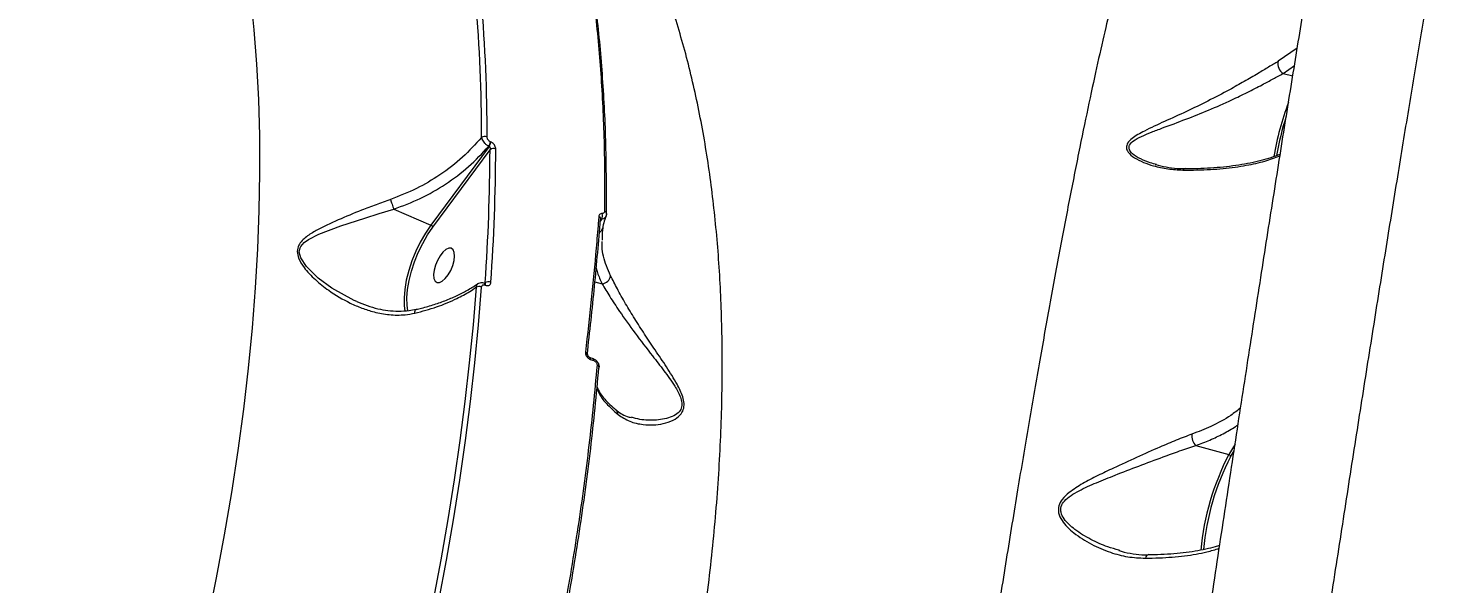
# Model space of a CAD drawing. Header units: millimetres. Extents: x -4781 to 5098, y -4410 to 4664.
# Drawn here: x -263.2 to 77.2, y -1024.9 to -889.9 of the extents above; entities that cross this region are included whole.
import ezdxf

# ---------------------------------------------------------------- set-up
doc = ezdxf.new("R2010")
doc.units = ezdxf.units.MM
for name, color, linetype in [('DIKOM_ОБЪЕКТ', 7, 'Continuous'), ('DIKOM_РАЗМЕР_ЗОНА', 7, 'Continuous'), ('DIKOM_РАЗМЕР_ОБЪЕКТА', 7, 'Continuous')]:
    doc.layers.add(name, color=color, linetype=linetype)
doc.styles.add('style1', font='arial.ttf', dxfattribs={"width": 0.8})
doc.dimstyles.new('1-50', dxfattribs={"dimtxt": 300, "dimasz": 200, "dimexe": 100, "dimexo": 0, "dimgap": 100, "dimtad": 1, "dimtxsty": 'style1', "dimcen": 200, "dimclrd": 7, "dimclre": 7, "dimclrt": 7, "dimadec": 1, "dimazin": 2, "dimtfac": 1, "dimtmove": 0, "dimatfit": 2, "dimfxl": 0, "dimlwd": 25, "dimlwe": 18, "dimarcsym": 0})

# ---------------------------------------------------------------- blocks, each defined once
blk = doc.blocks.new('*D54')
at = {"layer": 'Defpoints', "color": 0, "transparency": 16777216}
for p in [(2534.93, 1098.4), (-3331.22, 763.4), (2534.93, -3200.56)]:
    blk.add_point(p, dxfattribs=at)
at = {"layer": 'DIKOM_РАЗМЕР_ОБЪЕКТА', "color": 7, "lineweight": 18, "transparency": 16777216}
for p, q in [((2534.93, 1098.4), (2534.93, -3300.56)), ((-3331.22, 763.4), (-3331.22, -3300.56))]:
    blk.add_line(p, q, dxfattribs=at)
at = {"layer": 'DIKOM_РАЗМЕР_ОБЪЕКТА', "color": 7, "lineweight": 25, "transparency": 16777216}
blk.add_line((-3131.22, -3200.56), (2334.93, -3200.56), dxfattribs=at)
at = {"layer": 'DIKOM_РАЗМЕР_ОБЪЕКТА', "color": 7, "transparency": 16777216}
for points in [[(-3131.22, -3167.23), (-3131.22, -3233.9), (-3331.22, -3200.56)], [(2334.93, -3167.23), (2334.93, -3233.9), (2534.93, -3200.56)]]:
    blk.add_solid(points, dxfattribs=at)
at = {"layer": 'DIKOM_РАЗМЕР_ОБЪЕКТА', "color": 7, "transparency": 16777216, "insert": (941.13, -2947.39), "char_height": 300, "attachment_point": 5, "style": 'style1'}
blk.add_mtext('5870', dxfattribs=at)
blk = doc.blocks.new('*D55')
at = {"layer": 'Defpoints', "color": 0, "transparency": 16777216}
for p in [(-169.77, 3162.36), (761.57, -2110.65), (3503.66, -2110.65)]:
    blk.add_point(p, dxfattribs=at)
at = {"layer": 'DIKOM_РАЗМЕР_ОБЪЕКТА', "color": 7, "lineweight": 18, "transparency": 16777216}
for p, q in [((-169.77, 3162.36), (3603.66, 3162.36)), ((761.57, -2110.65), (3603.66, -2110.65))]:
    blk.add_line(p, q, dxfattribs=at)
at = {"layer": 'DIKOM_РАЗМЕР_ОБЪЕКТА', "color": 7, "lineweight": 25, "transparency": 16777216}
blk.add_line((3503.66, 2962.36), (3503.66, -1910.65), dxfattribs=at)
at = {"layer": 'DIKOM_РАЗМЕР_ОБЪЕКТА', "color": 7, "transparency": 16777216}
for points in [[(3470.33, 2962.36), (3537, 2962.36), (3503.66, 3162.36)], [(3470.33, -1910.65), (3537, -1910.65), (3503.66, -2110.65)]]:
    blk.add_solid(points, dxfattribs=at)
at = {"layer": 'DIKOM_РАЗМЕР_ОБЪЕКТА', "color": 7, "transparency": 16777216, "insert": (3250.49, 1115.85), "char_height": 300, "attachment_point": 5, "rotation": 90, "style": 'style1'}
blk.add_mtext('5270', dxfattribs=at)
blk = doc.blocks.new('*D57')
at = {"layer": 'Defpoints', "color": 0, "transparency": 16777216}
for p in [(4034.06, 1180.11), (-4781.22, 856.14), (4034.06, -4310.06)]:
    blk.add_point(p, dxfattribs=at)
at = {"layer": 'DIKOM_РАЗМЕР_ЗОНА', "color": 7, "lineweight": 18, "transparency": 16777216}
for p, q in [((4034.06, 1180.11), (4034.06, -4410.06)), ((-4781.22, 856.14), (-4781.22, -4410.06))]:
    blk.add_line(p, q, dxfattribs=at)
at = {"layer": 'DIKOM_РАЗМЕР_ЗОНА', "color": 7, "lineweight": 25, "transparency": 16777216}
blk.add_line((-4581.22, -4310.06), (3834.06, -4310.06), dxfattribs=at)
at = {"layer": 'DIKOM_РАЗМЕР_ЗОНА', "color": 7, "transparency": 16777216}
for points in [[(-4581.22, -4276.72), (-4581.22, -4343.39), (-4781.22, -4310.06)], [(3834.06, -4276.72), (3834.06, -4343.39), (4034.06, -4310.06)]]:
    blk.add_solid(points, dxfattribs=at)
at = {"layer": 'DIKOM_РАЗМЕР_ЗОНА', "color": 7, "transparency": 16777216, "insert": (-1490.8, -4056.88), "char_height": 300, "attachment_point": 5, "style": 'style1'}
blk.add_mtext('8820', dxfattribs=at)

msp = doc.modelspace()

# ---------------------------------------------------------------- linework, layer by layer
at = {"layer": 'DIKOM_ОБЪЕКТ', "color": 7, "linetype": 'Continuous', "lineweight": 15}
for p, q in [((44.944, -894.753), (40.33, -897.943)), ((41.525, -900.878), (44.263, -898.959)), ((41.525, -900.878), (43.851, -901.512)), ((-151.256, -918.606), (-165.389, -937.773)), ((-151.321, -918.577), (-151.256, -918.606)), ((-150.86, -917.502), (-150.926, -917.473)), ((-164.891, -938.243), (-151.014, -919.422)), ((10.763, -923.045), (10.467, -922.957)), ((17.691, -923.997), (17.731, -923.995)), ((-174.374, -933.882), (-165.389, -937.773)), ((-123.974, -936.263), (-124.218, -936.704)), ((-123.745, -941.366), (-123.737, -941.122)), ((-152.192, -951.728), (-152.343, -951.853)), ((-152.339, -951.847), (-152.293, -951.867)), ((-152.174, -952.326), (-152.129, -952.345)), ((-125.542, -951.527), (-123.813, -951.999)), ((-126.675, -970.367), (-125.811, -970.683)), ((-120.449, -982.638), (-120.42, -982.662)), ((20.328, -991.322), (28.33, -993.505)), ((29.85, -990.947), (28.33, -993.505)), ((28.761, -994.031), (29.592, -992.633)), ((1.892, -1016.773), (1.663, -1016.709))]:
    msp.add_line(p, q, dxfattribs=at)
at = {"layer": 'DIKOM_ОБЪЕКТ', "color": 7, "linetype": 'Continuous', "lineweight": 15, "flags": 128}
for points in [[(-209.169, -882.1), (-208.325, -890.265), (-207.68, -898.646), (-207.236, -907.234), (-206.992, -916.023), (-206.948, -925.003), (-207.105, -934.166), (-207.463, -943.504), (-208.021, -953.008), (-208.778, -962.67), (-209.735, -972.479), (-210.889, -982.428), (-212.241, -992.506), (-213.788, -1002.705), (-215.53, -1013.015), (-217.464, -1023.426), (-219.589, -1033.929)], [(-183.369, -956.274), (-184.018, -956.043), (-189.434, -953.039), (-192.725, -950.632), (-195.603, -947.812), (-196.97, -945.733), (-197.319, -944.318), (-197.096, -943.231), (-196.96, -942.969), (-196.142, -942.01), (-195.077, -941.239), (-192.598, -939.979), (-187.241, -937.928), (-181.431, -936.031), (-177.935, -934.94), (-174.377, -933.881), (-174.376, -933.881), (-174.376, -933.881)], [(-122.749, -935.05), (-122.728, -934.955), (-122.726, -934.921)], [(-165.389, -937.773), (-166.71, -939.726), (-167.935, -941.857), (-169.034, -944.117), (-169.983, -946.451), (-170.758, -948.807), (-171.342, -951.13), (-171.721, -953.363), (-171.886, -955.456), (-171.834, -957.36), (-171.661, -958.594)], [(-170.942, -958.579), (-171.141, -957.235), (-171.192, -955.389), (-171.031, -953.36), (-170.664, -951.194), (-170.098, -948.942), (-169.346, -946.658), (-168.426, -944.394), (-167.36, -942.203), (-166.172, -940.137), (-164.891, -938.243)], [(-124.191, -936.4), (-124.149, -936.297), (-124.137, -936.231)], [(-162.451, -944.334), (-163.151, -945.232), (-163.77, -946.317), (-164.26, -947.5), (-164.58, -948.685), (-164.704, -949.776), (-164.622, -950.686), (-164.341, -951.34), (-163.884, -951.685), (-163.287, -951.693), (-162.599, -951.364), (-161.876, -950.725), (-161.177, -949.826), (-160.557, -948.742), (-160.067, -947.559), (-159.748, -946.374), (-159.624, -945.282), (-159.706, -944.372), (-159.986, -943.719), (-160.444, -943.373), (-161.04, -943.365), (-161.728, -943.694), (-162.451, -944.334)], [(-154.406, -952.844), (-155.143, -961.978), (-156.042, -971.231), (-157.101, -980.598), (-158.32, -990.072), (-159.699, -999.646), (-161.236, -1009.315), (-162.93, -1019.071), (-164.781, -1028.908)], [(-163.46, -1029.026), (-161.606, -1019.168), (-159.908, -1009.391), (-158.367, -999.701), (-156.986, -990.105), (-155.764, -980.61), (-154.702, -971.223), (-153.802, -961.949), (-153.063, -952.795)], [(-126.86, -969.865), (-126.809, -969.891), (-126.757, -969.946), (-126.717, -970.023), (-126.689, -970.121), (-126.675, -970.237), (-126.675, -970.367)], [(-124.577, -972.414), (-124.557, -972.332), (-124.561, -972.248), (-124.588, -972.163), (-124.637, -972.081), (-124.708, -972.002), (-124.799, -971.929), (-124.908, -971.864), (-125.032, -971.807)]]:
    msp.add_lwpolyline(points, dxfattribs=at)
at = {"layer": 'DIKOM_ОБЪЕКТ', "color": 7, "linetype": 'Continuous', "lineweight": 15}
for centre, radius, start, end in [((-499.658, -914.505), 346.581, 359.67707, 10.60477), ((-499.086, -914.371), 347.355, 359.67721, 10.60468), ((42.871, -898.619), 2.629, 165.09614, 239.20214), ((110.134, -933.075), 71.873, 159.53903, 170.39145), ((109.122, -932.808), 70.227, 162.16961, 170.17106), ((-152.291, -917.618), 1.404, 66.70465, 124.29953), ((-152.947, -917.373), 2.024, 323.45871, 357.15217), ((-152.882, -917.401), 2.024, 323.45871, 357.15217), ((-642.71, -917.667), 491.699, 356.02782, 359.79552), ((-150.181, -920.525), 1.383, 66.25123, 127.05439), ((-642.47, -917.502), 492.849, 356.02775, 359.79564), ((17.817, -924.722), 0.736, 99.88543, 150.82047), ((-124.808, -936.262), 0.672, 2.63502, 72.12447), ((-125.104, -935.407), 1.418, 322.84081, 20.49487), ((-123.371, -935.014), 0.652, 8.19541, 74.6009), ((-165.731, -938.634), 0.926, 24.96685, 68.31639), ((-125.091, -938.14), 1.46, 296.1632, 348.79678), ((-153.684, -954.197), 1.533, 66.08663, 118.10047), ((-152.619, -952.211), 0.459, 345.52401, 52.3081), ((-152.569, -952.23), 0.455, 345.36334, 52.99799), ((-151.418, -952.995), 1.485, 65.59277, 121.40999), ((-123.971, -949.753), 2.251, 274.02565, 352.40174), ((-128.004, -969.216), 0.637, 5.24928, 74.4078), ((-126.278, -970.568), 0.481, 346.16795, 53.25903), ((-121.43, -983.762), 1.493, 0.08389, 47.42282), ((22.807, -988.904), 3.463, 174.05633, 224.29482), ((83.345, -1022.171), 62.035, 152.4781, 174.96295), ((28.214, -994.039), 0.547, 0.85011, 77.79333), ((82.102, -1021.826), 60.148, 152.47717, 174.97275), ((9.138, -1018.879), 1.086, 103.39528, 169.53229)]:
    msp.add_arc(centre, radius, start, end, dxfattribs=at)
for points, knots in [([(-36.854, -1769.695), (-36.93, -1769.694), (-38.048, -1769.681), (-40.182, -1769.355), (-43.186, -1768.706), (-46.047, -1767.745), (-48.739, -1766.543), (-51.239, -1765.122), (-53.529, -1763.52), (-55.592, -1761.779), (-57.418, -1759.944), (-59.001, -1758.064), (-60.346, -1756.187), (-61.471, -1754.351), (-62.396, -1752.584), (-63.149, -1750.903), (-63.759, -1749.31), (-64.252, -1747.798), (-64.65, -1746.35), (-64.972, -1744.949), (-65.232, -1743.566), (-65.443, -1742.168), (-65.612, -1740.705), (-65.746, -1739.089), (-65.848, -1737.144), (-65.902, -1734.591), (-65.879, -1731.615), (-65.785, -1728.301), (-65.64, -1724.9), (-65.445, -1721.266), (-65.199, -1717.341), (-64.911, -1713.218), (-64.581, -1708.866), (-64.208, -1704.254), (-63.794, -1699.393), (-63.337, -1694.27), (-62.839, -1688.877), (-62.299, -1683.209), (-61.718, -1677.281), (-61.095, -1671.09), (-60.433, -1664.641), (-59.729, -1657.918), (-58.985, -1650.936), (-58.203, -1643.718), (-57.386, -1636.284), (-56.532, -1628.622), (-55.64, -1620.718), (-54.709, -1612.56), (-53.74, -1604.164), (-52.735, -1595.542), (-51.693, -1586.694), (-50.615, -1577.616), (-49.504, -1568.338), (-48.36, -1558.863), (-47.184, -1549.2), (-45.974, -1539.327), (-44.731, -1529.259), (-43.46, -1519.023), (-42.162, -1508.645), (-40.839, -1498.127), (-39.487, -1487.446), (-38.106, -1476.595), (-36.697, -1465.583), (-35.262, -1454.435), (-33.802, -1443.15), (-32.317, -1431.725), (-30.809, -1420.184), (-29.281, -1408.547), (-27.735, -1396.824), (-26.169, -1385.006), (-24.583, -1373.09), (-22.979, -1361.097), (-21.361, -1349.047), (-19.731, -1336.959), (-18.091, -1324.845), (-16.437, -1312.688), (-14.768, -1300.468), (-13.083, -1288.174), (-11.382, -1275.822), (-9.669, -1263.429), (-7.945, -1251.01), (-6.214, -1238.583), (-4.477, -1226.166), (-2.737, -1213.776), (-0.997, -1201.431), (0.742, -1189.147), (2.477, -1176.939), (4.206, -1164.816), (5.935, -1152.751), (7.666, -1140.716), (9.401, -1128.698), (11.138, -1116.719), (12.871, -1104.817), (14.594, -1093.027), (16.304, -1081.383), (18.002, -1069.864), (19.691, -1058.454), (21.373, -1047.144), (23.044, -1035.96), (24.702, -1024.911), (26.347, -1013.995), (27.981, -1003.208), (29.599, -992.582), (31.199, -982.124), (32.781, -971.834), (34.349, -961.69), (35.899, -951.715), (37.426, -941.942), (38.926, -932.406), (40.397, -923.104), (41.845, -914.002), (43.273, -905.091), (44.677, -896.383), (46.055, -887.9), (47.407, -879.641), (48.732, -871.603), (50.029, -863.805), (51.295, -856.261), (52.53, -848.968), (53.737, -841.91), (54.915, -835.091), (56.061, -828.536), (57.171, -822.261), (58.243, -816.279), (59.283, -810.556), (60.292, -805.091), (61.27, -799.882), (62.214, -794.947), (63.126, -790.281), (64.006, -785.879), (64.858, -781.73), (65.68, -777.845), (66.478, -774.209), (67.258, -770.799), (68.035, -767.568), (68.838, -764.435), (69.643, -761.559), (70.409, -759.111), (71.099, -757.15), (71.72, -755.565), (72.326, -754.165), (72.974, -752.812), (73.682, -751.475), (74.473, -750.13), (75.37, -748.758), (76.4, -747.349), (77.59, -745.899), (78.971, -744.416), (80.567, -742.92), (82.393, -741.444), (84.454, -740.032), (86.741, -738.735), (89.227, -737.601), (91.879, -736.674), (94.657, -735.986), (97.618, -735.549), (100.714, -735.397), (103.869, -735.611), (106, -735.893), (107.041, -736.174), (107.085, -736.186)], [0, 0, 0, 0, 0.000151, 0.00223, 0.0042696, 0.0062729, 0.0082427, 0.0101806, 0.0120874, 0.0139624, 0.0158039, 0.0176105, 0.0193842, 0.0211337, 0.0228783, 0.0246422, 0.0264565, 0.028365, 0.0304198, 0.0326837, 0.0352357, 0.0381802, 0.0416652, 0.0459232, 0.0513732, 0.0589811, 0.069377, 0.078335, 0.0867504, 0.095661, 0.1041653, 0.1124021, 0.1206195, 0.1287105, 0.1367364, 0.14472, 0.1526794, 0.1606293, 0.1685839, 0.1764553, 0.1843488, 0.1922583, 0.2001663, 0.2080499, 0.215891, 0.2236759, 0.2314967, 0.2393438, 0.2471807, 0.2550153, 0.2628543, 0.270704, 0.278571, 0.2863859, 0.2942074, 0.3020537, 0.3099096, 0.3177568, 0.325578, 0.3333602, 0.341147, 0.3489786, 0.3568001, 0.3646187, 0.3724413, 0.3802741, 0.388123, 0.3959439, 0.403746, 0.4115617, 0.4193846, 0.4272063, 0.4350177, 0.4428123, 0.4505806, 0.458333, 0.4661166, 0.4739269, 0.4817579, 0.4896044, 0.497461, 0.5053219, 0.5131805, 0.5210299, 0.5288655, 0.5366814, 0.5444723, 0.552234, 0.5599766, 0.5677579, 0.57558, 0.583425, 0.5912768, 0.5991142, 0.6069199, 0.61468, 0.6224807, 0.6302924, 0.6380976, 0.6459045, 0.6537178, 0.6615451, 0.6693981, 0.6772014, 0.6850255, 0.6928827, 0.7007532, 0.7086123, 0.7164371, 0.7242111, 0.7319943, 0.7398302, 0.7476586, 0.7554876, 0.763323, 0.7711721, 0.7790431, 0.786879, 0.794712, 0.8025837, 0.8104761, 0.8183714, 0.8262467, 0.8340873, 0.8419157, 0.8498342, 0.8577591, 0.8657007, 0.8736726, 0.8816902, 0.8897718, 0.8979486, 0.9061514, 0.914523, 0.9231335, 0.9321431, 0.9419775, 0.9502003, 0.9559221, 0.9600006, 0.963415, 0.9663041, 0.9688088, 0.9710356, 0.9730671, 0.9749691, 0.9767959, 0.978592, 0.980386, 0.982198, 0.9840412, 0.9859173, 0.9878199, 0.9897406, 0.9916722, 0.9936097, 0.9957469, 0.9978486, 0.9999095, 1, 1, 1, 1]), ([(-36.853, -1769.662), (-36.876, -1769.674), (-37.108, -1769.803), (-37.448, -1769.21), (-37.85, -1767.772), (-38.111, -1765.278), (-38.242, -1761.874), (-38.238, -1757.57), (-38.106, -1752.407), (-37.852, -1746.427), (-37.475, -1739.594), (-36.969, -1731.847), (-36.33, -1723.16), (-35.554, -1713.526), (-34.649, -1703.049), (-33.626, -1691.857), (-32.49, -1679.987), (-31.248, -1667.489), (-29.891, -1654.276), (-28.409, -1640.239), (-26.799, -1625.369), (-25.06, -1609.673), (-23.213, -1593.326), (-21.279, -1576.528), (-19.265, -1559.322), (-17.178, -1541.757), (-15.001, -1523.695), (-12.718, -1504.992), (-10.326, -1485.658), (-7.828, -1465.711), (-5.253, -1445.375), (-2.629, -1424.889), (0.038, -1404.29), (2.74, -1383.621), (5.498, -1362.728), (8.334, -1341.447), (11.247, -1319.802), (14.233, -1297.822), (17.259, -1275.761), (20.445, -1252.752), (23.791, -1228.828), (27.293, -1204.047), (30.84, -1179.201), (34.424, -1154.353), (38.037, -1129.566), (41.459, -1106.321), (44.685, -1084.62), (47.713, -1064.434), (50.719, -1044.573), (53.726, -1024.888), (56.728, -1005.424), (59.721, -986.223), (62.668, -967.508), (65.534, -949.502), (68.317, -932.217), (71.014, -915.656), (73.648, -899.673), (76.24, -884.154), (78.782, -869.148), (81.269, -854.694), (83.672, -840.964), (85.964, -828.105), (88.146, -816.118), (90.216, -804.991), (92.192, -794.639), (94.085, -784.989), (95.891, -776.092), (97.602, -767.981), (99.196, -760.758), (100.655, -754.496), (101.98, -749.183), (103.176, -744.79), (104.251, -741.279), (105.218, -738.619), (106.059, -736.917), (106.678, -736.123), (106.96, -736.255), (107.054, -736.298)], [0, 0, 0, 0, 0.001385, 0.0145913, 0.0281764, 0.0417742, 0.0553719, 0.0689572, 0.0821837, 0.0954217, 0.1086596, 0.1218861, 0.1354982, 0.1491226, 0.1627472, 0.1763591, 0.1895868, 0.2028259, 0.2160651, 0.2292927, 0.2429051, 0.2565298, 0.2701545, 0.2837669, 0.2969774, 0.3101992, 0.323421, 0.3366318, 0.3502248, 0.3638303, 0.3774357, 0.3910292, 0.4042406, 0.4174639, 0.4306869, 0.4438986, 0.457494, 0.4711015, 0.4847095, 0.4983047, 0.5135873, 0.5288791, 0.5441619, 0.5597746, 0.5753967, 0.5910095, 0.6042386, 0.6174788, 0.6307192, 0.6439481, 0.6575615, 0.6711873, 0.6848134, 0.6984266, 0.711633, 0.7248506, 0.7380683, 0.7512746, 0.764863, 0.778464, 0.792065, 0.8056534, 0.8188814, 0.8321208, 0.8453601, 0.858588, 0.8722021, 0.8858288, 0.8994554, 0.9130696, 0.926293, 0.9395278, 0.9527626, 0.9659858, 0.9795953, 0.9932172, 1, 1, 1, 1]), ([(-220.445, -1345.401), (-217.122, -1340.23), (-210.475, -1329.89), (-200.787, -1313.798), (-191.33, -1297.309), (-181.831, -1279.826), (-172.382, -1261.412), (-163.061, -1242.088), (-154.124, -1222.324), (-145.624, -1202.17), (-137.609, -1181.688), (-130.338, -1161.543), (-123.806, -1141.803), (-117.99, -1122.525), (-112.727, -1103.176), (-108.065, -1083.821), (-104.037, -1064.529), (-100.663, -1045.314), (-97.992, -1026.263), (-96.047, -1007.362), (-94.883, -988.912), (-94.514, -971.348), (-94.894, -954.775), (-95.958, -939.196), (-97.721, -924.163), (-100.202, -909.752), (-103.404, -896.027), (-107.228, -883.366), (-111.625, -871.764), (-116.544, -861.207), (-122.07, -851.424), (-128.266, -842.59), (-133.142, -836.525), (-136.092, -833.754), (-136.591, -833.286)], [0, 0, 0, 0, 0.0290598, 0.0581195, 0.0874691, 0.116818, 0.1492627, 0.1817324, 0.2141767, 0.2475775, 0.2810061, 0.3144067, 0.3458307, 0.3772781, 0.4087018, 0.4410326, 0.4733893, 0.5057195, 0.5392195, 0.5727195, 0.6067007, 0.640682, 0.6725975, 0.704538, 0.7364543, 0.7693, 0.802173, 0.8350192, 0.8663578, 0.8977189, 0.9290576, 0.9612416, 0.9934495, 1, 1, 1, 1]), ([(4.332, -867.761), (3.915, -869.063), (3.08, -871.667), (1.662, -876.748), (0.125, -882.693), (-1.596, -889.821), (-3.505, -898.196), (-5.606, -907.909), (-7.85, -918.762), (-10.232, -930.772), (-12.744, -943.926), (-15.299, -957.793), (-17.879, -972.272), (-20.468, -987.253), (-23.133, -1003.144), (-25.867, -1019.931), (-28.658, -1037.578), (-31.505, -1056.091), (-34.398, -1075.437), (-37.341, -1095.667), (-40.291, -1116.495), (-43.182, -1137.416), (-45.992, -1158.236), (-48.718, -1178.86), (-51.44, -1199.865), (-54.152, -1221.19), (-56.849, -1242.768), (-59.459, -1263.996), (-61.981, -1284.808), (-64.412, -1305.151), (-66.809, -1325.479), (-69.166, -1345.714), (-71.48, -1365.83), (-72.96, -1378.901), (-73.7, -1385.434)], [0, 0, 0, 0, 0.0283336, 0.0566672, 0.0852828, 0.1138982, 0.1455323, 0.1771907, 0.2088241, 0.2413902, 0.2739831, 0.3065485, 0.3371873, 0.3678493, 0.3984874, 0.4300098, 0.461558, 0.4930807, 0.5257431, 0.5584058, 0.5915377, 0.6246696, 0.6557874, 0.6869299, 0.7180478, 0.7500729, 0.7821242, 0.81415, 0.844705, 0.8752822, 0.9058377, 0.937217, 0.9686207, 1, 1, 1, 1]), ([(-127.67, -870.614), (-126.93, -875.5), (-125.45, -885.272), (-124.046, -900.918), (-123.199, -917.212), (-123.198, -928.661), (-123.198, -934.385)], [0, 0, 0, 0, 0.2486184, 0.4972344, 0.7486172, 1, 1, 1, 1]), ([(-122.749, -935.05), (-122.749, -929.397), (-122.749, -918.091), (-123.582, -901.872), (-124.98, -886.18), (-126.474, -876.315), (-127.221, -871.382)], [0, 0, 0, 0, 0.2486143, 0.4972298, 0.7486152, 1, 1, 1, 1]), ([(40.33, -897.943), (39.57, -898.395), (38.049, -899.3), (35.249, -900.994), (32.057, -902.865), (27.968, -905.164), (23.242, -907.631), (17.937, -910.214), (12.68, -912.567), (8.765, -914.379), (6.212, -915.743), (4.755, -916.702), (3.688, -917.749), (3.347, -918.911), (3.874, -920.181), (5.378, -921.435), (7.553, -922.543), (10.3, -923.476), (13.507, -924.18), (15.952, -924.302), (17.175, -924.363)], [0, 0, 0, 0, 0.0478403, 0.0957329, 0.1551267, 0.2146195, 0.3020661, 0.3896671, 0.4817513, 0.5736894, 0.6070723, 0.6403864, 0.6772317, 0.7075571, 0.7379251, 0.7828326, 0.8291226, 0.8755386, 0.9377627, 1, 1, 1, 1]), ([(10.467, -922.957), (9.917, -922.804), (8.446, -922.395), (6.365, -921.46), (4.683, -920.305), (4.013, -919.186), (4.173, -918.185), (5.243, -917.157), (7.137, -916.155), (9.546, -915.145), (13.133, -913.803), (17.76, -912.097), (23.448, -909.834), (28.457, -907.624), (32.83, -905.509), (36.179, -903.78), (39.135, -902.181), (40.721, -901.316), (41.525, -900.878)], [0, 0, 0, 0, 0.0346682, 0.0926852, 0.1443831, 0.1747294, 0.2049935, 0.24383, 0.2955742, 0.3517057, 0.4079137, 0.5235008, 0.630924, 0.7406133, 0.8126542, 0.8863652, 0.9423359, 1, 1, 1, 1]), ([(123.095, -909.532), (122.273, -914.826), (120.627, -925.419), (118.077, -942.05), (115.473, -959.184), (112.786, -977.015), (110.02, -995.521), (107.177, -1014.693), (104.288, -1034.31), (101.386, -1054.144), (98.477, -1074.152), (95.565, -1094.292), (92.627, -1114.716), (89.641, -1135.583), (86.609, -1156.872), (83.535, -1178.556), (80.455, -1200.386), (77.401, -1222.119), (74.38, -1243.717), (71.395, -1265.148), (68.424, -1286.568), (65.444, -1308.143), (62.461, -1329.837), (59.48, -1351.615), (56.537, -1373.224), (53.666, -1394.409), (50.87, -1415.144), (48.153, -1435.41), (45.492, -1455.374), (42.867, -1475.183), (40.288, -1494.796), (37.758, -1514.171), (35.31, -1533.082), (32.819, -1552.507), (30.31, -1572.289), (27.797, -1592.343), (26.24, -1605.008), (25.462, -1611.338)], [0, 0, 0, 0, 0.0277156, 0.0554553, 0.083195, 0.1109112, 0.1394322, 0.1679789, 0.1965264, 0.2250473, 0.2527589, 0.2804948, 0.3082305, 0.3359425, 0.3644573, 0.392998, 0.4215391, 0.4500539, 0.4777909, 0.5055522, 0.5333133, 0.5610506, 0.5895956, 0.618166, 0.6467371, 0.6752813, 0.70299, 0.7307222, 0.7584547, 0.7861633, 0.8146753, 0.843213, 0.871751, 0.9002633, 0.9335017, 0.9667612, 1, 1, 1, 1]), ([(-153.082, -916.458), (-154.561, -918.09), (-157.557, -921.397), (-162.967, -925.53), (-168.851, -929.035), (-173.05, -930.675), (-175.176, -931.505)], [0, 0, 0, 0, 0.2536084, 0.5139786, 0.7539685, 1, 1, 1, 1]), ([(-174.374, -933.882), (-172.198, -933.058), (-167.791, -931.39), (-161.694, -927.851), (-156.017, -923.623), (-152.9, -920.274), (-151.321, -918.577)], [0, 0, 0, 0, 0.2419672, 0.4901385, 0.741782, 1, 1, 1, 1]), ([(-153.082, -916.458), (-153.055, -916.584), (-152.993, -916.867), (-152.73, -917.354), (-152.332, -917.849), (-151.844, -918.288), (-151.496, -918.481), (-151.321, -918.577)], [0, 0, 0, 0, 0.1699666, 0.3808151, 0.5866757, 0.7931102, 1, 1, 1, 1]), ([(-150.926, -917.473), (-151.015, -917.426), (-151.192, -917.333), (-151.428, -917.102), (-151.61, -916.834), (-151.718, -916.563), (-151.73, -916.401), (-151.736, -916.328)], [0, 0, 0, 0, 0.2040446, 0.4081324, 0.6135157, 0.8265245, 1, 1, 1, 1]), ([(-151.256, -918.606), (-151.219, -918.627), (-151.176, -918.652), (-151.1, -918.729), (-151.03, -918.845), (-150.98, -919.037), (-150.974, -919.238), (-151.001, -919.364), (-151.014, -919.422)], [0, 0, 0, 0, 0.1445963, 0.1753029, 0.3628291, 0.5710259, 0.8049042, 1, 1, 1, 1]), ([(-149.624, -919.26), (-149.632, -919.147), (-149.651, -918.896), (-149.818, -918.478), (-150.097, -918.066), (-150.457, -917.714), (-150.726, -917.572), (-150.86, -917.502)], [0, 0, 0, 0, 0.1741382, 0.3895452, 0.5957425, 0.7979327, 1, 1, 1, 1]), ([(17.175, -924.363), (18.319, -924.366), (21.779, -924.374), (27.061, -924.049), (32.532, -923.292), (37.145, -922.253), (39.555, -921.363), (40.745, -920.924)], [0, 0, 0, 0, 0.1141641, 0.3453978, 0.5768027, 0.7910448, 1, 1, 1, 1]), ([(17.73, -923.988), (18.728, -923.985), (20.855, -923.977), (23.952, -923.83), (27.067, -923.578), (30.061, -923.214), (32.91, -922.739), (35.585, -922.16), (38.065, -921.471), (39.816, -920.903), (40.653, -920.542), (40.817, -920.47)], [0, 0, 0, 0, 0.1018548, 0.2171346, 0.3355264, 0.4569284, 0.5810135, 0.7072192, 0.8353474, 0.9675415, 1, 1, 1, 1]), ([(10.46, -922.997), (10.498, -923.01), (11.335, -923.293), (13.119, -923.652), (15.498, -924.001), (17.066, -924.001), (17.692, -924.001)], [0, 0, 0, 0, 0.017278, 0.3776256, 0.7518351, 1, 1, 1, 1]), ([(-175.176, -931.505), (-176.352, -931.926), (-178.724, -932.775), (-183.016, -934.442), (-187.983, -936.494), (-192.465, -938.568), (-195.281, -940.282), (-196.682, -941.5), (-197.551, -942.646), (-197.926, -944.121), (-197.482, -946.039), (-195.989, -948.423), (-193.452, -951.062), (-189.708, -954.049), (-185.86, -956.338), (-182.118, -957.952), (-178.953, -958.96), (-175.448, -959.593), (-172.108, -959.663), (-170.063, -959.287), (-169.278, -959.143)], [0, 0, 0, 0, 0.056355, 0.1136135, 0.2103716, 0.3099853, 0.3619802, 0.3883028, 0.4153374, 0.4457384, 0.4741018, 0.5167979, 0.5802339, 0.6452964, 0.7405616, 0.7897117, 0.8388467, 0.8993625, 0.9613632, 1, 1, 1, 1]), ([(-175.176, -931.505), (-175.158, -931.564), (-175.105, -931.736), (-174.98, -932.124), (-174.793, -932.688), (-174.571, -933.337), (-174.441, -933.699), (-174.376, -933.881)], [0, 0, 0, 0, 0.0873526, 0.2536216, 0.5024506, 0.7511515, 1, 1, 1, 1]), ([(-174.376, -933.881), (-174.376, -933.881), (-174.375, -933.882), (-174.375, -933.882), (-174.374, -933.882), (-174.374, -933.882)], [0, 0, 0, 0, 0.4406656, 0.9038389, 1, 1, 1, 1]), ([(-124.602, -935.622), (-124.643, -936.132), (-124.848, -938.682), (-125.416, -945.328), (-126.4, -955.73), (-127.355, -964.309), (-127.833, -968.602)], [0, 0, 0, 0, 0.0480632, 0.2403253, 0.6198832, 1, 1, 1, 1]), ([(-123.776, -934.911), (-123.909, -934.922), (-124.175, -934.946), (-124.458, -935.166), (-124.578, -935.418), (-124.598, -935.585), (-124.602, -935.622)], [0, 0, 0, 0, 0.3054384, 0.6115241, 0.9126393, 1, 1, 1, 1]), ([(-123.974, -936.263), (-123.783, -936.226), (-123.401, -936.151), (-123.009, -935.855), (-122.901, -935.584), (-122.858, -935.476)], [0, 0, 0, 0, 0.3757998, 0.7517333, 1, 1, 1, 1]), ([(-123.198, -934.385), (-123.2, -934.419), (-123.208, -934.546), (-123.293, -934.73), (-123.492, -934.886), (-123.681, -934.902), (-123.776, -934.911)], [0, 0, 0, 0, 0.1086282, 0.3984161, 0.6996313, 1, 1, 1, 1]), ([(-122.804, -935.485), (-122.926, -935.78), (-123.28, -936.634), (-123.525, -937.575), (-123.635, -938.314), (-123.651, -938.427)], [0, 0, 0, 0, 0.3100063, 0.8949606, 1, 1, 1, 1]), ([(-122.74, -934.922), (-122.738, -935.097), (-122.734, -935.298), (-122.834, -935.462), (-122.846, -935.483)], [0, 0, 0, 0, 0.8726869, 1, 1, 1, 1]), ([(-127.42, -969.299), (-126.797, -963.677), (-125.549, -952.42), (-124.644, -941.744), (-124.191, -936.4)], [0, 0, 0, 0, 0.4993528, 1, 1, 1, 1]), ([(-124.161, -936.304), (-124.158, -936.296), (-124.143, -936.254), (-124.078, -936.235), (-124.009, -936.254), (-123.974, -936.263)], [0, 0, 0, 0, 0.11285672, 0.54650303, 1, 1, 1, 1]), ([(-123.606, -938.414), (-123.714, -939.166), (-123.854, -940.132), (-123.797, -941.117), (-123.784, -941.336)], [0, 0, 0, 0, 0.7776472, 1, 1, 1, 1]), ([(-121.739, -950.051), (-122.089, -949.255), (-123.113, -946.92), (-123.894, -944.101), (-123.781, -942.137), (-123.757, -941.716)], [0, 0, 0, 0, 0.2891456, 0.8478641, 1, 1, 1, 1]), ([(-125.241, -948.154), (-125.141, -948.55), (-124.816, -949.841), (-124.224, -951.115), (-123.813, -951.999)], [0, 0, 0, 0, 0.3061646, 1, 1, 1, 1]), ([(-169.278, -959.143), (-167.474, -958.669), (-163.824, -957.709), (-159.426, -955.84), (-156.345, -954.159), (-154.909, -953.186), (-154.406, -952.844)], [0, 0, 0, 0, 0.31819286, 0.64397034, 0.87525311, 1, 1, 1, 1]), ([(-168.938, -958.209), (-168.51, -958.116), (-166.993, -957.784), (-164.526, -957.04), (-161.57, -955.992), (-158.807, -954.792), (-156.297, -953.45), (-154.688, -952.502), (-153.999, -951.97), (-153.984, -951.959)], [0, 0, 0, 0, 0.0726475, 0.2575497, 0.4429487, 0.6281641, 0.8126392, 0.9960209, 1, 1, 1, 1]), ([(-153.973, -951.978), (-153.98, -951.98), (-154.129, -952.043), (-154.312, -952.329), (-154.375, -952.673), (-154.406, -952.844)], [0, 0, 0, 0, 0.0229707, 0.5113899, 1, 1, 1, 1]), ([(-153.967, -951.971), (-153.798, -951.878), (-153.463, -951.693), (-152.877, -951.664), (-152.518, -951.791), (-152.341, -951.854)], [0, 0, 0, 0, 0.3395768, 0.6739835, 1, 1, 1, 1]), ([(-153.063, -952.795), (-153.047, -952.706), (-153.015, -952.528), (-152.855, -952.342), (-152.632, -952.245), (-152.392, -952.246), (-152.236, -952.303), (-152.174, -952.326)], [0, 0, 0, 0, 0.2142907, 0.4284288, 0.6428681, 0.8577184, 1, 1, 1, 1]), ([(-152.296, -951.864), (-152.271, -951.875), (-152.21, -951.9), (-152.181, -951.893), (-152.193, -951.897), (-152.194, -951.897)], [0, 0, 0, 0, 0.3960692, 0.9366588, 1, 1, 1, 1]), ([(-152.192, -951.728), (-152.199, -951.776), (-152.207, -951.836), (-152.242, -951.874), (-152.249, -951.882)], [0, 0, 0, 0, 0.8061822, 1, 1, 1, 1]), ([(-152.129, -952.345), (-152.037, -952.379), (-151.806, -952.463), (-151.448, -952.465), (-151.114, -952.321), (-150.875, -952.042), (-150.828, -951.776), (-150.805, -951.643)], [0, 0, 0, 0, 0.14077722, 0.35532817, 0.57009612, 0.78508394, 1, 1, 1, 1]), ([(-123.813, -951.999), (-123.211, -953.011), (-121.986, -955.07), (-119.308, -959.146), (-115.842, -963.992), (-112.113, -968.834), (-108.785, -973.126), (-106.377, -976.417), (-104.868, -979.102), (-104.375, -980.957), (-104.523, -982.339), (-105.364, -983.509), (-106.83, -984.353), (-108.669, -984.9), (-111.346, -985.224), (-114.113, -985.188), (-116.01, -984.631), (-116.678, -984.434)], [0, 0, 0, 0, 0.0818368, 0.1664295, 0.2838921, 0.4047837, 0.4811726, 0.5588391, 0.6097774, 0.6370848, 0.6641569, 0.6968834, 0.7407502, 0.7905774, 0.8404994, 0.9437662, 1, 1, 1, 1]), ([(-119.937, -983.76), (-119.017, -984.368), (-117.175, -985.586), (-114.212, -986.219), (-111.421, -986.347), (-108.938, -986.047), (-106.673, -985.282), (-104.937, -984.151), (-104.019, -982.708), (-103.833, -981.119), (-104.183, -979.496), (-104.815, -977.921), (-106.075, -975.479), (-108.153, -972.172), (-110.904, -968.168), (-113.501, -964.249), (-115.92, -960.478), (-118.168, -956.767), (-120.183, -953.153), (-121.221, -951.084), (-121.739, -950.051)], [0, 0, 0, 0, 0.0831709, 0.1664513, 0.223547, 0.2807544, 0.3376249, 0.3840087, 0.4157986, 0.4428526, 0.4698434, 0.4942492, 0.5187263, 0.5894296, 0.6604008, 0.7270809, 0.7939444, 0.8605163, 0.9303311, 1, 1, 1, 1]), ([(-183.376, -956.306), (-182.535, -956.658), (-180.847, -957.364), (-178.296, -958.076), (-175.751, -958.544), (-173.228, -958.69), (-170.931, -958.583), (-169.518, -958.273), (-168.94, -958.146)], [0, 0, 0, 0, 0.1805286, 0.3623265, 0.5291837, 0.7047175, 0.8790279, 1, 1, 1, 1]), ([(-169.278, -959.143), (-169.276, -959.11), (-169.269, -958.983), (-169.231, -958.705), (-169.126, -958.388), (-168.986, -958.31), (-168.92, -958.273)], [0, 0, 0, 0, 0.06848797, 0.26811475, 0.65031847, 1, 1, 1, 1]), ([(-127.833, -968.602), (-127.835, -968.747), (-127.841, -969.037), (-127.669, -969.498), (-127.386, -969.902), (-127.038, -970.205), (-126.79, -970.316), (-126.675, -970.367)], [0, 0, 0, 0, 0.2131519, 0.4265681, 0.6305383, 0.8289199, 1, 1, 1, 1]), ([(-127.369, -969.159), (-127.369, -969.162), (-127.372, -969.176), (-127.37, -969.253), (-127.335, -969.381), (-127.265, -969.522), (-127.162, -969.657), (-127.041, -969.768), (-126.931, -969.838), (-126.879, -969.854), (-126.86, -969.861)], [0, 0, 0, 0, 0.0382408, 0.2154809, 0.3581614, 0.4962795, 0.6330721, 0.7670831, 0.9107415, 1, 1, 1, 1]), ([(-126.857, -969.866), (-126.655, -969.94), (-126.367, -970.045), (-126.078, -970.15), (-125.991, -970.182)], [0, 0, 0, 0, 0.7000591, 1, 1, 1, 1]), ([(-125.032, -971.807), (-125.64, -978.243), (-126.857, -991.115), (-129.593, -1011.123), (-132.944, -1031.572), (-135.783, -1045.559), (-137.203, -1052.552)], [0, 0, 0, 0, 0.2484786, 0.4969557, 0.7484785, 1, 1, 1, 1]), ([(-136.73, -1053.041), (-135.329, -1046.142), (-132.526, -1032.344), (-129.181, -1012.001), (-126.424, -991.932), (-125.192, -978.92), (-124.577, -972.414)], [0, 0, 0, 0, 0.2484747, 0.4969483, 0.7484757, 1, 1, 1, 1]), ([(-125.998, -970.201), (-125.809, -970.28), (-125.382, -970.458), (-124.864, -971.022), (-124.562, -971.722), (-124.525, -972.253), (-124.583, -972.503), (-124.591, -972.535)], [0, 0, 0, 0, 0.2072586, 0.46959134, 0.73203916, 0.96491685, 1, 1, 1, 1]), ([(-125.811, -970.683), (-125.733, -970.717), (-125.568, -970.79), (-125.338, -970.983), (-125.151, -971.237), (-125.034, -971.528), (-125.032, -971.714), (-125.032, -971.807)], [0, 0, 0, 0, 0.179872, 0.3800266, 0.5812874, 0.7905762, 1, 1, 1, 1]), ([(-125.057, -976.995), (-124.998, -977.162), (-124.811, -977.694), (-124.209, -978.705), (-123.228, -979.991), (-121.998, -981.303), (-120.954, -982.198), (-120.445, -982.634)], [0, 0, 0, 0, 0.1063053, 0.3385894, 0.5639085, 0.7873491, 1, 1, 1, 1]), ([(-125.057, -976.995), (-124.934, -977.5), (-124.614, -978.808), (-122.941, -981.091), (-120.945, -982.864), (-119.937, -983.76)], [0, 0, 0, 0, 0.2374096, 0.6148029, 1, 1, 1, 1]), ([(-120.428, -982.67), (-120.045, -982.96), (-119.217, -983.587), (-117.97, -984.187), (-117.051, -984.424), (-116.693, -984.516)], [0, 0, 0, 0, 0.3445938, 0.7446438, 1, 1, 1, 1]), ([(31.194, -982.161), (30.417, -982.776), (28.302, -984.448), (24.311, -986.605), (20.911, -987.938), (19.363, -988.545)], [0, 0, 0, 0, 0.2403036, 0.6540065, 1, 1, 1, 1]), ([(20.328, -991.322), (21.486, -990.883), (23.8, -990.006), (26.997, -988.429), (29.266, -987.173), (30.37, -986.383), (30.57, -986.24)], [0, 0, 0, 0, 0.30706238, 0.61413862, 0.93013318, 1, 1, 1, 1]), ([(19.363, -988.545), (18.11, -989.016), (15.602, -989.959), (11.077, -991.901), (5.943, -994.169), (0.9, -996.525), (-3.503, -998.593), (-7.188, -1000.503), (-10.123, -1002.409), (-12.111, -1004.215), (-13.073, -1005.91), (-13.114, -1007.755), (-12.243, -1009.539), (-10.889, -1011.146), (-8.564, -1013.188), (-5.092, -1015.409), (-0.617, -1017.283), (3.791, -1018.473), (6.644, -1018.612), (8.07, -1018.681)], [0, 0, 0, 0, 0.0638295, 0.1277696, 0.21588, 0.3041217, 0.3656035, 0.4271865, 0.4882511, 0.5268763, 0.5575996, 0.588563, 0.6243083, 0.6585507, 0.6928972, 0.7748876, 0.8569901, 0.9285282, 1, 1, 1, 1]), ([(1.663, -1016.709), (0.756, -1016.474), (-1.589, -1015.869), (-5.22, -1014.171), (-8.371, -1012.278), (-10.48, -1010.511), (-11.715, -1009.153), (-12.471, -1007.718), (-12.497, -1006.645), (-12.243, -1005.701), (-11.541, -1004.624), (-9.988, -1003.4), (-7.4, -1001.911), (-3.804, -1000.303), (1.069, -998.345), (6.511, -996.26), (11.789, -994.285), (16.462, -992.582), (19.029, -991.745), (20.328, -991.322)], [0, 0, 0, 0, 0.05300169, 0.13696466, 0.22226913, 0.25675183, 0.29180133, 0.32772191, 0.35269692, 0.3590758, 0.39043656, 0.43050864, 0.47225799, 0.55476174, 0.63865653, 0.7432683, 0.85017054, 0.92418928, 1, 1, 1, 1]), ([(1.652, -1016.801), (1.836, -1016.862), (2.979, -1017.24), (5.07, -1017.606), (7.306, -1017.889), (8.559, -1017.828), (8.884, -1017.813)], [0, 0, 0, 0, 0.0774309, 0.4821398, 0.8653787, 1, 1, 1, 1]), ([(8.07, -1018.681), (9.192, -1018.662), (12.563, -1018.605), (17.709, -1018.163), (22.6, -1017.354), (25.032, -1016.572), (26.007, -1016.258)], [0, 0, 0, 0, 0.15543594, 0.46700822, 0.78625681, 1, 1, 1, 1]), ([(8.887, -1017.807), (9.598, -1017.798), (11.448, -1017.773), (14.259, -1017.606), (17.314, -1017.323), (20.166, -1016.929), (22.775, -1016.43), (24.771, -1015.954), (25.792, -1015.616), (26.121, -1015.507)], [0, 0, 0, 0, 0.1018699, 0.2651641, 0.4291956, 0.5937143, 0.7583768, 0.9220796, 1, 1, 1, 1])]:
    msp.add_open_spline(points, degree=3, knots=knots, dxfattribs=at)

# ---------------------------------------------------------------- dimensions: what is measured, and where the dimension line sits
at = {"layer": 'DIKOM_РАЗМЕР_ЗОНА'}
dim = msp.add_linear_dim(base=(4034.06, -4310.056), p1=(-4781.222, 856.139), p2=(4034.06, 1180.105), text='8820', dimstyle='1-50', dxfattribs=at)
dim.commit()
dim.dimension.update_dxf_attribs({"geometry": '*D57', "text_midpoint": (-1490.8, -4310.056), "dimtype": 160})
at = {"layer": 'DIKOM_РАЗМЕР_ОБЪЕКТА'}
dim = msp.add_linear_dim(base=(3503.662, -2110.651), p1=(-169.773, 3162.356), p2=(761.574, -2110.651), angle=90, text='5270', dimstyle='1-50', dxfattribs=at)
dim.commit()
dim.dimension.update_dxf_attribs({"geometry": '*D55', "text_midpoint": (3503.662, 1115.846), "dimtype": 160})
dim = msp.add_linear_dim(base=(2534.928, -3200.563), p1=(-3331.222, 763.397), p2=(2534.928, 1098.401), text='5870', dimstyle='1-50', dxfattribs=at)
dim.commit()
dim.dimension.update_dxf_attribs({"geometry": '*D54', "text_midpoint": (941.132, -3200.563), "dimtype": 160})

doc.saveas('drawing.dxf')
